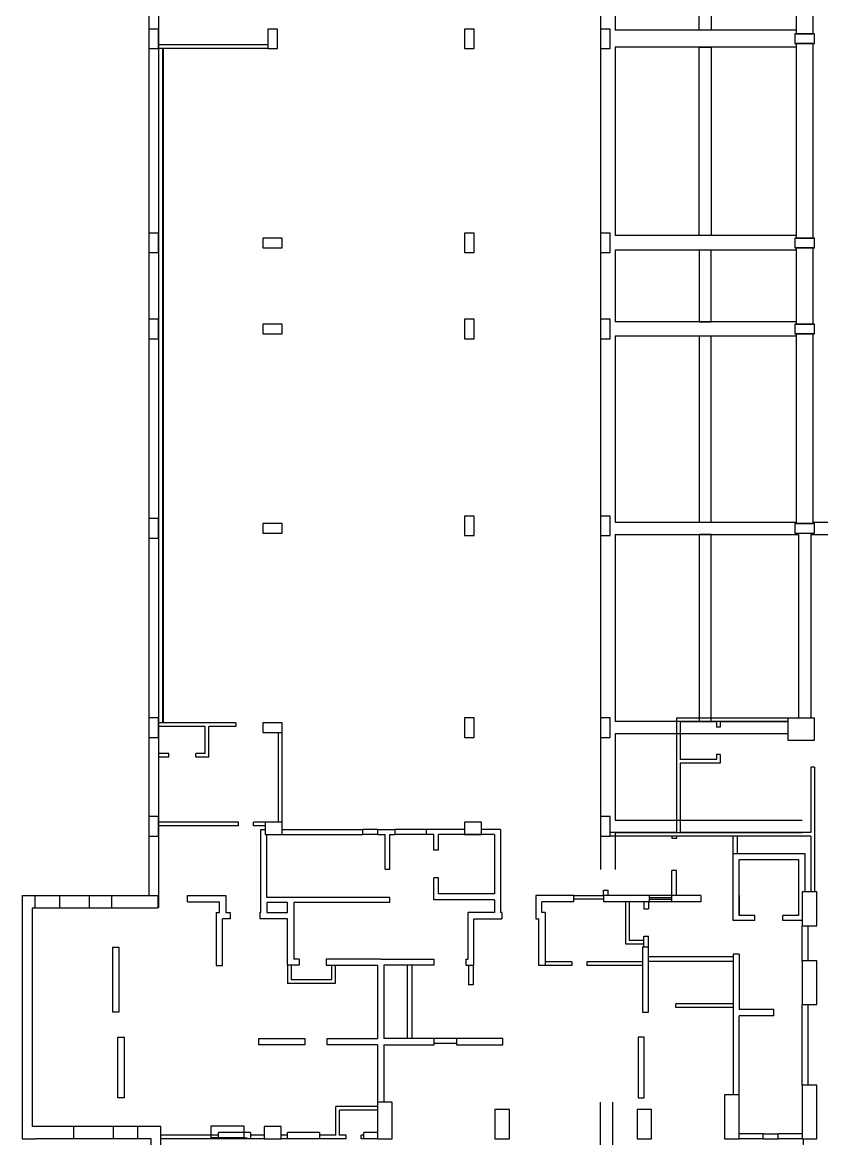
# Model space of a CAD drawing. Header units: metres. Extents: x -681087 to 1033303, y 74272 to 2630761.
# Drawn here: x 104083 to 136983, y 2128454 to 2174379 of the extents above; entities that cross this region are included whole.
import ezdxf

# ---------------------------------------------------------------- set-up
doc = ezdxf.new("R2010")
doc.units = ezdxf.units.M
for name, color, linetype in [('SKELETON_CLEAN', 7, 'Continuous'), ('SKELETON_ISOLATED', 1, 'Continuous'), ('SKELETON_ORIGINAL', 8, 'Continuous')]:
    doc.layers.add(name, color=color, linetype=linetype)

msp = doc.modelspace()

# ---------------------------------------------------------------- linework, layer by layer
at = {"layer": 'SKELETON_CLEAN'}
for p, q in [((131934, 2174054), (131934, 2178325)), ((132434, 2178404), (132434, 2174054)), ((128484, 2177782), (128484, 2174054)), ((109684, 2175054), (109684, 2137954)), ((109284, 2174654), (109284, 2138454)), ((109684, 2174104), (109284, 2174104)), ((109284, 2174104), (109284, 2173304)), ((109684, 2173304), (109684, 2174104)), ((114584, 2174104), (114184, 2174104)), ((114184, 2174104), (114184, 2173304)), ((114584, 2173304), (114584, 2174104)), ((122684, 2174104), (122284, 2174104)), ((122284, 2174104), (122284, 2173304)), ((122684, 2173304), (122684, 2174104)), ((128284, 2174104), (127884, 2174104)), ((127884, 2174104), (127884, 2173304)), ((128284, 2173304), (128284, 2174104)), ((135934, 2174054), (128484, 2174054)), ((132434, 2174054), (131934, 2174054)), ((109284, 2173304), (109684, 2173304)), ((114184, 2173304), (109684, 2173304)), ((114184, 2173304), (114584, 2173304)), ((122284, 2173304), (122684, 2173304)), ((127884, 2173304), (128284, 2173304)), ((135934, 2173354), (128484, 2173354)), ((128484, 2173354), (128484, 2165604)), ((131934, 2173354), (132434, 2173354)), ((131934, 2165604), (131934, 2173354)), ((132434, 2173354), (132434, 2165604)), ((109684, 2165704), (109284, 2165704)), ((109284, 2165704), (109284, 2164904)), ((109684, 2164904), (109684, 2165704)), ((114784, 2165504), (113984, 2165504)), ((113984, 2165504), (113984, 2165104)), ((114784, 2165104), (114784, 2165504)), ((122684, 2165704), (122284, 2165704)), ((122284, 2165704), (122284, 2164904)), ((122684, 2164904), (122684, 2165704)), ((128284, 2165704), (127884, 2165704)), ((127884, 2165704), (127884, 2164904)), ((128284, 2164904), (128284, 2165704)), ((135934, 2165604), (128484, 2165604)), ((132434, 2165604), (131934, 2165604)), ((113984, 2165104), (114784, 2165104)), ((135934, 2165004), (128484, 2165004)), ((128484, 2165004), (128484, 2162064)), ((132434, 2165004), (131934, 2165004)), ((131934, 2165004), (131934, 2162064)), ((132434, 2162064), (132434, 2165004)), ((109284, 2164904), (109684, 2164904)), ((122284, 2164904), (122684, 2164904)), ((127884, 2164904), (128284, 2164904)), ((109684, 2162164), (109284, 2162164)), ((109284, 2162164), (109284, 2161364)), ((109684, 2161364), (109684, 2162164)), ((122684, 2162164), (122284, 2162164)), ((122284, 2162164), (122284, 2161364)), ((122684, 2161364), (122684, 2162164)), ((128284, 2162164), (127884, 2162164)), ((127884, 2162164), (127884, 2161364)), ((128284, 2161364), (128284, 2162164)), ((114784, 2161964), (113984, 2161964)), ((113984, 2161964), (113984, 2161564)), ((114784, 2161564), (114784, 2161964)), ((135934, 2162064), (128484, 2162064)), ((131934, 2162064), (132434, 2162064)), ((109284, 2161364), (109684, 2161364)), ((113984, 2161564), (114784, 2161564)), ((122284, 2161364), (122684, 2161364)), ((127884, 2161364), (128284, 2161364)), ((135934, 2161464), (128484, 2161464)), ((128484, 2161464), (128484, 2153814)), ((132434, 2161464), (131934, 2161464)), ((131934, 2161464), (131934, 2153814)), ((132434, 2153814), (132434, 2161464)), ((109684, 2153964), (109284, 2153964)), ((109284, 2153964), (109284, 2153164)), ((109684, 2153164), (109684, 2153964)), ((122684, 2154064), (122284, 2154064)), ((122284, 2154064), (122284, 2153264)), ((122684, 2153264), (122684, 2154064)), ((128284, 2154064), (127884, 2154064)), ((127884, 2154064), (127884, 2153264)), ((128284, 2153264), (128284, 2154064)), ((114784, 2153764), (113984, 2153764)), ((113984, 2153764), (113984, 2153364)), ((114784, 2153364), (114784, 2153764)), ((128484, 2153814), (135934, 2153814)), ((131934, 2153814), (132434, 2153814)), ((135884, 2153764), (135884, 2153364)), ((136684, 2153364), (136684, 2153764)), ((109284, 2153164), (109684, 2153164)), ((113984, 2153364), (114784, 2153364)), ((122284, 2153264), (122684, 2153264)), ((127884, 2153264), (128284, 2153264)), ((128484, 2153314), (136034, 2153314)), ((128484, 2153314), (128484, 2145614)), ((132434, 2153314), (131934, 2153314)), ((131934, 2153314), (131934, 2145614)), ((132434, 2145614), (132434, 2153314)), ((135884, 2153364), (136684, 2153364)), ((136034, 2153314), (136034, 2145754)), ((136534, 2153314), (143933, 2153314)), ((136534, 2153314), (136534, 2145754)), ((109684, 2145764), (109284, 2145764)), ((109284, 2145764), (109284, 2144964)), ((109684, 2144964), (109684, 2145764)), ((122684, 2145764), (122284, 2145764)), ((122284, 2145764), (122284, 2144964)), ((122684, 2144964), (122684, 2145764)), ((128284, 2145764), (127884, 2145764)), ((127884, 2145764), (127884, 2144964)), ((128284, 2144964), (128284, 2145764)), ((131003, 2145754), (131003, 2141054)), ((135583, 2145754), (131003, 2145754)), ((136683, 2145754), (135583, 2145754)), ((135583, 2145754), (135583, 2144854)), ((136683, 2144854), (136683, 2145754)), ((112864, 2145564), (109683, 2145564)), ((111608, 2145414), (109683, 2145414)), ((111608, 2144304), (111608, 2145414)), ((112864, 2145414), (111758, 2145414)), ((111758, 2144154), (111758, 2145414)), ((112864, 2145564), (112864, 2145414)), ((114784, 2145564), (113984, 2145564)), ((113984, 2145564), (113984, 2145164)), ((113984, 2145164), (114784, 2145164)), ((114783, 2141474), (114783, 2145164)), ((114784, 2145164), (114784, 2145564)), ((135583, 2145614), (128484, 2145614)), ((131153, 2145604), (131153, 2144054)), ((132653, 2145604), (131153, 2145604)), ((131934, 2145614), (132434, 2145614)), ((132653, 2145604), (132653, 2145384)), ((132803, 2145384), (132653, 2145384)), ((135583, 2145604), (132803, 2145604)), ((132803, 2145604), (132803, 2145384)), ((109284, 2144964), (109684, 2144964)), ((122284, 2144964), (122684, 2144964)), ((127884, 2144964), (128284, 2144964)), ((135583, 2145114), (128484, 2145114)), ((128484, 2145114), (128484, 2141554)), ((135583, 2144854), (136683, 2144854)), ((110108, 2144304), (109683, 2144304)), ((110108, 2144154), (110108, 2144304)), ((111608, 2144304), (111228, 2144304)), ((111228, 2144154), (111228, 2144304)), ((132803, 2144264), (132653, 2144264)), ((132653, 2144264), (132653, 2144054)), ((132803, 2144264), (132803, 2143904)), ((110108, 2144154), (109683, 2144154)), ((111758, 2144154), (111228, 2144154)), ((132653, 2144054), (131153, 2144054)), ((132803, 2143904), (131153, 2143904)), ((131153, 2143904), (131153, 2141054)), ((136533, 2143734), (136533, 2141054)), ((136683, 2143734), (136533, 2143734)), ((136683, 2143734), (136683, 2138614)), ((109684, 2141704), (109284, 2141704)), ((109284, 2141704), (109284, 2140904)), ((109684, 2140904), (109684, 2141704)), ((128284, 2141704), (127884, 2141704)), ((127884, 2141704), (127884, 2140904)), ((128284, 2140904), (128284, 2141704)), ((128484, 2141554), (136183, 2141554)), ((112983, 2141474), (109683, 2141474)), ((112983, 2141324), (109683, 2141324)), ((112983, 2141324), (112983, 2141474)), ((114083, 2141474), (113603, 2141474)), ((113603, 2141324), (113603, 2141474)), ((114083, 2141324), (113603, 2141324)), ((113903, 2137754), (113903, 2141174)), ((113903, 2141174), (114083, 2141174)), ((114783, 2141474), (114083, 2141474)), ((114083, 2141474), (114083, 2140974)), ((114783, 2140974), (114783, 2141474)), ((114783, 2141174), (118093, 2141174)), ((118093, 2140974), (118093, 2141174)), ((118713, 2141174), (118093, 2141174)), ((118713, 2140974), (118713, 2141174)), ((118713, 2141174), (119423, 2141174)), ((119423, 2140974), (119423, 2141174)), ((120723, 2141174), (119423, 2141174)), ((120723, 2140974), (120723, 2141174)), ((122283, 2141174), (120723, 2141174)), ((122983, 2141474), (122283, 2141474)), ((122283, 2141474), (122283, 2140974)), ((122983, 2140974), (122983, 2141474)), ((123763, 2141174), (122983, 2141174)), ((123763, 2141174), (123763, 2137754)), ((131003, 2141054), (128284, 2141054)), ((128484, 2141054), (136183, 2141054)), ((128484, 2141054), (128484, 2139534)), ((136533, 2141054), (131153, 2141054)), ((109284, 2140904), (109684, 2140904)), ((114153, 2138374), (114153, 2140974)), ((118713, 2140974), (118093, 2140974)), ((118713, 2140974), (119013, 2140974)), ((119013, 2139544), (119013, 2140974)), ((119213, 2139544), (119213, 2140974)), ((119213, 2140974), (119423, 2140974)), ((120723, 2140974), (119423, 2140974)), ((121013, 2140974), (120723, 2140974)), ((121013, 2140319), (121013, 2140974)), ((121213, 2140319), (121213, 2140974)), ((123513, 2140974), (121213, 2140974)), ((122283, 2140974), (122983, 2140974)), ((123513, 2140974), (123513, 2138524)), ((127884, 2140904), (128284, 2140904)), ((136533, 2140904), (128284, 2140904)), ((130818, 2140904), (130818, 2140804)), ((131008, 2140804), (130818, 2140804)), ((131008, 2140904), (131008, 2140804)), ((133333, 2140184), (133333, 2140904)), ((136533, 2140904), (136533, 2138614)), ((121213, 2140319), (121013, 2140319)), ((133333, 2140184), (136283, 2140184)), ((133333, 2137434), (133333, 2140184)), ((136283, 2140184), (136283, 2138614)), ((133583, 2139934), (136033, 2139934)), ((136033, 2139934), (136033, 2137634)), ((119013, 2139544), (119213, 2139544)), ((130818, 2138454), (130818, 2139484)), ((131008, 2139484), (130818, 2139484)), ((131008, 2138454), (131008, 2139484)), ((121013, 2138274), (121013, 2139179)), ((121213, 2139179), (121013, 2139179)), ((121213, 2138524), (121213, 2139179)), ((104083, 2138454), (104598, 2138454)), ((104083, 2138454), (104083, 2128454)), ((104598, 2138454), (104598, 2137954)), ((104598, 2138454), (105618, 2138454)), ((105618, 2138454), (105618, 2137954)), ((105618, 2138454), (106848, 2138454)), ((106848, 2137954), (106848, 2138454)), ((106848, 2138454), (107768, 2138454)), ((107768, 2137954), (107768, 2138454)), ((107768, 2138454), (109658, 2138454)), ((109658, 2138454), (109658, 2137954)), ((110878, 2138204), (110878, 2138454)), ((110878, 2138454), (112453, 2138454)), ((112453, 2138454), (112453, 2137754)), ((119213, 2138374), (114153, 2138374)), ((119213, 2138174), (119213, 2138374)), ((123513, 2138274), (121013, 2138274)), ((123513, 2138524), (121213, 2138524)), ((123513, 2138274), (123513, 2137754)), ((125213, 2138454), (125213, 2137504)), ((126788, 2138454), (125213, 2138454)), ((126788, 2138454), (128008, 2138454)), ((126788, 2138204), (126788, 2138454)), ((128008, 2138454), (128008, 2138684)), ((128008, 2138684), (128198, 2138684)), ((128008, 2138454), (128008, 2138204)), ((129898, 2138454), (128008, 2138454)), ((128198, 2138454), (128198, 2138684)), ((129898, 2138204), (129898, 2138454)), ((130818, 2138454), (129898, 2138454)), ((130818, 2138204), (130818, 2138454)), ((132013, 2138454), (130818, 2138454)), ((132013, 2138454), (132013, 2138204)), ((136783, 2138614), (136183, 2138614)), ((136183, 2138614), (136183, 2137214)), ((136783, 2137214), (136783, 2138614)), ((104483, 2137954), (104598, 2137954)), ((104483, 2137954), (104483, 2128954)), ((104598, 2137954), (105618, 2137954)), ((105618, 2137954), (106848, 2137954)), ((106848, 2137954), (107768, 2137954)), ((107768, 2137954), (109658, 2137954)), ((110878, 2138204), (112203, 2138204)), ((112203, 2137754), (112203, 2138204)), ((114153, 2138174), (114153, 2137754)), ((115003, 2138174), (114153, 2138174)), ((115003, 2137754), (115003, 2138174)), ((119213, 2138174), (115253, 2138174)), ((115253, 2138174), (115253, 2137754)), ((125463, 2137754), (125463, 2138204)), ((126788, 2138204), (125463, 2138204)), ((129898, 2138204), (128008, 2138204)), ((128918, 2136454), (128918, 2138204)), ((129068, 2136604), (129068, 2138204)), ((129668, 2138204), (129668, 2137904)), ((129668, 2137904), (129858, 2137904)), ((129858, 2138204), (129858, 2137904)), ((130818, 2138204), (129898, 2138204)), ((132013, 2138204), (130818, 2138204)), ((112068, 2137754), (112203, 2137754)), ((112068, 2137754), (112068, 2135584)), ((112633, 2137504), (112318, 2137504)), ((112318, 2135584), (112318, 2137504)), ((112453, 2137754), (112633, 2137754)), ((112633, 2137754), (112633, 2137504)), ((113853, 2137754), (113903, 2137754)), ((113853, 2137754), (113853, 2137504)), ((115003, 2137504), (113853, 2137504)), ((114153, 2137754), (115003, 2137754)), ((115003, 2135594), (115003, 2137504)), ((115253, 2137754), (115253, 2135844)), ((122413, 2137754), (122413, 2135844)), ((123513, 2137754), (122413, 2137754)), ((122663, 2135594), (122663, 2137504)), ((122663, 2137504), (123813, 2137504)), ((123813, 2137754), (123763, 2137754)), ((123813, 2137754), (123813, 2137504)), ((125213, 2137504), (125348, 2137504)), ((125348, 2135584), (125348, 2137504)), ((125598, 2137754), (125463, 2137754)), ((125598, 2137754), (125598, 2135584)), ((134238, 2137434), (133333, 2137434)), ((134238, 2137634), (133583, 2137634)), ((134238, 2137434), (134238, 2137634)), ((136033, 2137634), (135378, 2137634)), ((135378, 2137434), (135378, 2137634)), ((136183, 2137434), (135378, 2137434)), ((136183, 2137214), (136783, 2137214)), ((136183, 2135754), (136183, 2137214)), ((129668, 2136454), (128918, 2136454)), ((129668, 2136604), (129068, 2136604)), ((129668, 2136334), (129668, 2136784)), ((129668, 2136784), (129858, 2136784)), ((129858, 2136334), (129858, 2136784)), ((107808, 2133654), (107808, 2136334)), ((107808, 2136334), (108058, 2136334)), ((108058, 2136334), (108058, 2133654)), ((129858, 2136334), (129608, 2136334)), ((129608, 2136334), (129608, 2133654)), ((129858, 2133654), (129858, 2136334)), ((133583, 2136044), (133333, 2136044)), ((133333, 2136044), (133333, 2130254)), ((133583, 2136044), (133583, 2133764)), ((112068, 2135584), (112318, 2135584)), ((115473, 2135594), (115003, 2135594)), ((115003, 2135594), (115003, 2134844)), ((115153, 2135594), (115153, 2134994)), ((115473, 2135844), (115253, 2135844)), ((115473, 2135844), (115473, 2135594)), ((118833, 2135844), (116593, 2135844)), ((116593, 2135844), (116593, 2135594)), ((116593, 2135594), (118708, 2135594)), ((116803, 2135594), (116803, 2134994)), ((116953, 2135594), (116953, 2134844)), ((118708, 2135594), (118708, 2132569)), ((118833, 2135844), (121013, 2135844)), ((121013, 2135594), (118958, 2135594)), ((118958, 2135594), (118958, 2132569)), ((121013, 2135844), (121013, 2135594)), ((122333, 2135844), (122333, 2135594)), ((122333, 2135844), (122413, 2135844)), ((122333, 2135594), (122663, 2135594)), ((122453, 2135594), (122453, 2134789)), ((122643, 2135594), (122643, 2134789)), ((125598, 2135584), (125348, 2135584)), ((126698, 2135734), (125598, 2135734)), ((126698, 2135584), (125598, 2135584)), ((126698, 2135734), (126698, 2135584)), ((128465, 2135734), (127318, 2135734)), ((127318, 2135734), (127318, 2135584)), ((129608, 2135584), (127318, 2135584)), ((136783, 2135774), (136183, 2135774)), ((136183, 2135774), (136183, 2133974)), ((136783, 2133974), (136783, 2135774)), ((116953, 2134844), (115003, 2134844)), ((116803, 2134994), (115153, 2134994)), ((122643, 2134789), (122453, 2134789)), ((133333, 2134004), (130978, 2134004)), ((130978, 2133854), (130978, 2134004)), ((133333, 2133854), (130978, 2133854)), ((135013, 2133764), (133583, 2133764)), ((135013, 2133514), (135013, 2133764)), ((136183, 2130654), (136183, 2133974)), ((136183, 2133974), (136783, 2133974)), ((108058, 2133654), (107808, 2133654)), ((129608, 2133654), (129858, 2133654)), ((135013, 2133514), (133583, 2133514)), ((108018, 2130134), (108018, 2132634)), ((108018, 2132634), (108268, 2132634)), ((108268, 2132634), (108268, 2130134)), ((113813, 2132319), (113813, 2132569)), ((113813, 2132569), (115713, 2132569)), ((115713, 2132319), (113813, 2132319)), ((115713, 2132569), (115713, 2132319)), ((116633, 2132319), (116633, 2132569)), ((116633, 2132569), (118708, 2132569)), ((118708, 2132319), (116633, 2132319)), ((118708, 2132319), (118708, 2129954)), ((121033, 2132569), (118958, 2132569)), ((118958, 2132319), (121033, 2132319)), ((118958, 2132319), (118958, 2129954)), ((121033, 2132319), (121033, 2132569)), ((121953, 2132569), (121033, 2132569)), ((123853, 2132569), (121953, 2132569)), ((121953, 2132569), (121953, 2132319)), ((121953, 2132319), (123853, 2132319)), ((123853, 2132319), (123853, 2132569)), ((129683, 2132634), (129433, 2132634)), ((129433, 2132634), (129433, 2130134)), ((129683, 2130134), (129683, 2132634)), ((136783, 2130654), (136183, 2130654)), ((136183, 2130654), (136183, 2128454)), ((136783, 2128454), (136783, 2130654)), ((108268, 2130134), (108018, 2130134)), ((129433, 2130134), (129683, 2130134)), ((133583, 2130254), (132983, 2130254)), ((132983, 2130254), (132983, 2128454)), ((118708, 2129774), (116983, 2129774)), ((116983, 2128604), (116983, 2129774)), ((118708, 2129624), (117133, 2129624)), ((117133, 2128604), (117133, 2129624)), ((119308, 2129954), (118708, 2129954)), ((118708, 2129954), (118708, 2128454)), ((119308, 2128454), (119308, 2129954)), ((124133, 2129654), (123533, 2129654)), ((123533, 2129654), (123533, 2128454)), ((124133, 2128454), (124133, 2129654)), ((127884, 2102914), (127884, 2129954)), ((128384, 2120714), (128384, 2129954)), ((129983, 2129654), (129383, 2129654)), ((129383, 2129654), (129383, 2128454)), ((129983, 2128454), (129983, 2129654)), ((106203, 2128954), (104483, 2128954)), ((106203, 2128454), (106203, 2128954)), ((107823, 2128954), (106203, 2128954)), ((107823, 2128954), (107823, 2128454)), ((108833, 2128954), (107823, 2128954)), ((108833, 2128454), (108833, 2128954)), ((109783, 2128954), (108833, 2128954)), ((109784, 2100534), (109784, 2128954)), ((111861, 2128984), (113202, 2128984)), ((111861, 2128487), (111861, 2128984)), ((112153, 2128454), (112153, 2128704)), ((113473, 2128704), (112153, 2128704)), ((113202, 2128984), (113202, 2128487)), ((113473, 2128704), (113473, 2128454)), ((114733, 2128954), (114033, 2128954)), ((114033, 2128954), (114033, 2128454)), ((114733, 2128454), (114733, 2128954)), ((114993, 2128454), (114993, 2128704)), ((116313, 2128704), (114993, 2128704)), ((116313, 2128704), (116313, 2128454)), ((118133, 2128454), (118133, 2128704)), ((118708, 2128704), (118133, 2128704)), ((134573, 2128654), (133583, 2128654)), ((134573, 2128454), (134573, 2128654)), ((134573, 2128654), (135193, 2128654)), ((135193, 2128454), (135193, 2128654)), ((136183, 2128654), (135193, 2128654)), ((104083, 2128454), (104643, 2128454)), ((106203, 2128454), (104633, 2128454)), ((107823, 2128454), (106203, 2128454)), ((108833, 2128454), (107823, 2128454)), ((109383, 2128454), (108833, 2128454)), ((109384, 2100534), (109384, 2128454)), ((112153, 2128454), (109783, 2128454)), ((114033, 2128454), (113473, 2128454)), ((114033, 2128454), (114733, 2128454)), ((114993, 2128454), (114733, 2128454)), ((116313, 2128454), (114993, 2128454)), ((116983, 2128604), (116313, 2128604)), ((117413, 2128454), (116313, 2128454)), ((117413, 2128604), (117133, 2128604)), ((117413, 2128454), (117413, 2128604)), ((118133, 2128604), (118033, 2128604)), ((118033, 2128454), (118033, 2128604)), ((118133, 2128454), (118033, 2128454)), ((118708, 2128454), (118133, 2128454)), ((118708, 2128454), (119308, 2128454)), ((123533, 2128454), (124133, 2128454)), ((129383, 2128454), (129983, 2128454)), ((132983, 2128454), (133583, 2128454)), ((134573, 2128454), (133583, 2128454)), ((134573, 2128454), (135193, 2128454)), ((136183, 2128454), (135193, 2128454)), ((136031, 2120714), (136233, 2128461)), ((136183, 2128454), (136783, 2128454))]:
    msp.add_line(p, q, dxfattribs=at)
at = {"layer": 'SKELETON_ISOLATED'}
for p, q in [((135935, 2179102), (135934, 2173904)), ((136634, 2173904), (136635, 2179102)), ((127884, 2178309), (127884, 2158619)), ((135884, 2173904), (135884, 2173504)), ((136309, 2173904), (136259, 2173904)), ((136684, 2173504), (136684, 2173904)), ((114184, 2173454), (109684, 2173454)), ((109869, 2173304), (109869, 2145564)), ((135935, 2173504), (135934, 2165504)), ((136259, 2173504), (136309, 2173504)), ((136634, 2165504), (136635, 2173504)), ((135884, 2165504), (135884, 2165104)), ((136309, 2165504), (136259, 2165504)), ((136684, 2165104), (136684, 2165504)), ((135934, 2165104), (135934, 2161964)), ((136259, 2165104), (136309, 2165104)), ((136634, 2161964), (136634, 2165104)), ((135884, 2161964), (135884, 2161564)), ((136309, 2161964), (136259, 2161964)), ((136684, 2161564), (136684, 2161964)), ((135934, 2161564), (135934, 2153764)), ((136259, 2161564), (136309, 2161564)), ((136634, 2153764), (136634, 2161564)), ((136309, 2153764), (136259, 2153764)), ((136634, 2153814), (143634, 2153814)), ((114633, 2141474), (114633, 2145164)), ((114118, 2140974), (116438, 2140974)), ((133523, 2140184), (133523, 2140904)), ((133583, 2138044), (133583, 2138784)), ((128008, 2138304), (126788, 2138304)), ((130818, 2138364), (129898, 2138364)), ((130818, 2138294), (129898, 2138294)), ((136433, 2135774), (136433, 2137214)), ((119928, 2135594), (119928, 2132569)), ((120118, 2135594), (120118, 2132569)), ((133333, 2135929), (129858, 2135929)), ((133333, 2135739), (129858, 2135739)), ((136433, 2130654), (136433, 2133974)), ((121033, 2132379), (121953, 2132379)), ((133583, 2128554), (133583, 2131884)), ((112153, 2128604), (109783, 2128604)), ((113337, 2128471), (112007, 2128471)), ((114033, 2128604), (113473, 2128604)), ((114993, 2128604), (114733, 2128604))]:
    msp.add_line(p, q, dxfattribs=at)
at = {"layer": 'SKELETON_ORIGINAL'}
for p, q in [((135935, 2179102), (135934, 2173904)), ((136634, 2173904), (136635, 2179102)), ((131934, 2174054), (131934, 2178325)), ((132434, 2178404), (132434, 2174054)), ((127884, 2178114), (127884, 2139534)), ((128484, 2177782), (128484, 2174054)), ((109684, 2175054), (109684, 2137954)), ((109284, 2174654), (109284, 2138454)), ((109684, 2174104), (109284, 2174104)), ((109284, 2174104), (109284, 2173304)), ((109684, 2173304), (109684, 2174104)), ((114584, 2174104), (114184, 2174104)), ((114184, 2174104), (114184, 2173304)), ((114584, 2173304), (114584, 2174104)), ((122684, 2174104), (122284, 2174104)), ((122284, 2174104), (122284, 2173304)), ((122684, 2173304), (122684, 2174104)), ((128284, 2174104), (127884, 2174104)), ((127884, 2174104), (127884, 2173304)), ((128284, 2173304), (128284, 2174104)), ((135934, 2174054), (128484, 2174054)), ((132434, 2174054), (131934, 2174054)), ((136684, 2173904), (135884, 2173904)), ((135884, 2173904), (135884, 2173504)), ((135934, 2173904), (136634, 2173904)), ((136684, 2173504), (136684, 2173904)), ((109284, 2173304), (109684, 2173304)), ((114184, 2173454), (109684, 2173454)), ((114184, 2173304), (109684, 2173304)), ((109854, 2173304), (109854, 2145564)), ((109884, 2173304), (109884, 2145564)), ((114184, 2173304), (114584, 2173304)), ((122284, 2173304), (122684, 2173304)), ((127884, 2173304), (128284, 2173304)), ((135934, 2173354), (128484, 2173354)), ((128484, 2173354), (128484, 2165604)), ((131934, 2173354), (132434, 2173354)), ((131934, 2165604), (131934, 2173354)), ((132434, 2173354), (132434, 2165604)), ((135884, 2173504), (136684, 2173504)), ((135935, 2173504), (135934, 2165504)), ((136635, 2173504), (135935, 2173504)), ((136634, 2165504), (136635, 2173504)), ((109684, 2165704), (109284, 2165704)), ((109284, 2165704), (109284, 2164904)), ((109684, 2164904), (109684, 2165704)), ((114784, 2165504), (113984, 2165504)), ((113984, 2165504), (113984, 2165104)), ((114784, 2165104), (114784, 2165504)), ((122684, 2165704), (122284, 2165704)), ((122284, 2165704), (122284, 2164904)), ((122684, 2164904), (122684, 2165704)), ((128284, 2165704), (127884, 2165704)), ((127884, 2165704), (127884, 2164904)), ((128284, 2164904), (128284, 2165704)), ((135934, 2165604), (128484, 2165604)), ((132434, 2165604), (131934, 2165604)), ((136684, 2165504), (135884, 2165504)), ((135884, 2165504), (135884, 2165104)), ((135934, 2165504), (136634, 2165504)), ((136684, 2165104), (136684, 2165504)), ((113984, 2165104), (114784, 2165104)), ((135934, 2165004), (128484, 2165004)), ((128484, 2165004), (128484, 2162064)), ((132434, 2165004), (131934, 2165004)), ((131934, 2165004), (131934, 2162064)), ((132434, 2162064), (132434, 2165004)), ((135884, 2165104), (136684, 2165104)), ((136634, 2165104), (135934, 2165104)), ((135934, 2165104), (135934, 2161964)), ((136634, 2161964), (136634, 2165104)), ((109284, 2164904), (109684, 2164904)), ((122284, 2164904), (122684, 2164904)), ((127884, 2164904), (128284, 2164904)), ((109684, 2162164), (109284, 2162164)), ((109284, 2162164), (109284, 2161364)), ((109684, 2161364), (109684, 2162164)), ((122684, 2162164), (122284, 2162164)), ((122284, 2162164), (122284, 2161364)), ((122684, 2161364), (122684, 2162164)), ((128284, 2162164), (127884, 2162164)), ((127884, 2162164), (127884, 2161364)), ((128284, 2161364), (128284, 2162164)), ((114784, 2161964), (113984, 2161964)), ((113984, 2161964), (113984, 2161564)), ((114784, 2161564), (114784, 2161964)), ((135934, 2162064), (128484, 2162064)), ((131934, 2162064), (132434, 2162064)), ((136684, 2161964), (135884, 2161964)), ((135884, 2161964), (135884, 2161564)), ((135934, 2161964), (136634, 2161964)), ((136684, 2161564), (136684, 2161964)), ((109284, 2161364), (109684, 2161364)), ((113984, 2161564), (114784, 2161564)), ((122284, 2161364), (122684, 2161364)), ((127884, 2161364), (128284, 2161364)), ((135934, 2161464), (128484, 2161464)), ((128484, 2161464), (128484, 2153814)), ((132434, 2161464), (131934, 2161464)), ((131934, 2161464), (131934, 2153814)), ((132434, 2153814), (132434, 2161464)), ((135884, 2161564), (136684, 2161564)), ((136634, 2161564), (135934, 2161564)), ((135934, 2161564), (135934, 2153764)), ((136634, 2153764), (136634, 2161564)), ((109684, 2153964), (109284, 2153964)), ((109284, 2153964), (109284, 2153164)), ((109684, 2153164), (109684, 2153964)), ((122684, 2154064), (122284, 2154064)), ((122284, 2154064), (122284, 2153264)), ((122684, 2153264), (122684, 2154064)), ((128284, 2154064), (127884, 2154064)), ((127884, 2154064), (127884, 2153264)), ((128284, 2153264), (128284, 2154064)), ((114784, 2153764), (113984, 2153764)), ((113984, 2153764), (113984, 2153364)), ((114784, 2153364), (114784, 2153764)), ((128484, 2153814), (135934, 2153814)), ((131934, 2153814), (132434, 2153814)), ((136684, 2153764), (135884, 2153764)), ((135884, 2153764), (135884, 2153364)), ((135934, 2153764), (136634, 2153764)), ((136634, 2153814), (143634, 2153814)), ((136684, 2153364), (136684, 2153764)), ((109284, 2153164), (109684, 2153164)), ((113984, 2153364), (114784, 2153364)), ((122284, 2153264), (122684, 2153264)), ((127884, 2153264), (128284, 2153264)), ((128484, 2153314), (136034, 2153314)), ((128484, 2153314), (128484, 2145614)), ((132434, 2153314), (131934, 2153314)), ((131934, 2153314), (131934, 2145614)), ((132434, 2145614), (132434, 2153314)), ((135884, 2153364), (136684, 2153364)), ((136034, 2153314), (136034, 2145754)), ((136534, 2153314), (143933, 2153314)), ((136534, 2153314), (136534, 2145754)), ((109684, 2145764), (109284, 2145764)), ((109284, 2145764), (109284, 2144964)), ((109684, 2144964), (109684, 2145764)), ((122684, 2145764), (122284, 2145764)), ((122284, 2145764), (122284, 2144964)), ((122684, 2144964), (122684, 2145764)), ((128284, 2145764), (127884, 2145764)), ((127884, 2145764), (127884, 2144964)), ((128284, 2144964), (128284, 2145764)), ((131003, 2145754), (131003, 2141054)), ((135583, 2145754), (131003, 2145754)), ((136683, 2145754), (135583, 2145754)), ((135583, 2145754), (135583, 2144854)), ((136683, 2144854), (136683, 2145754)), ((112864, 2145564), (109683, 2145564)), ((111608, 2145414), (109683, 2145414)), ((111608, 2144304), (111608, 2145414)), ((112864, 2145414), (111758, 2145414)), ((111758, 2144154), (111758, 2145414)), ((112864, 2145564), (112864, 2145414)), ((114784, 2145564), (113984, 2145564)), ((113984, 2145564), (113984, 2145164)), ((113984, 2145164), (114784, 2145164)), ((114633, 2141474), (114633, 2145164)), ((114783, 2141474), (114783, 2145164)), ((114784, 2145164), (114784, 2145564)), ((135583, 2145614), (128484, 2145614)), ((131153, 2145604), (131153, 2144054)), ((132653, 2145604), (131153, 2145604)), ((131934, 2145614), (132434, 2145614)), ((132653, 2145604), (132653, 2145384)), ((132803, 2145384), (132653, 2145384)), ((135583, 2145604), (132803, 2145604)), ((132803, 2145604), (132803, 2145384)), ((109284, 2144964), (109684, 2144964)), ((122284, 2144964), (122684, 2144964)), ((127884, 2144964), (128284, 2144964)), ((135583, 2145114), (128484, 2145114)), ((128484, 2145114), (128484, 2141554)), ((135583, 2144854), (136683, 2144854)), ((110108, 2144304), (109683, 2144304)), ((110108, 2144154), (110108, 2144304)), ((111608, 2144304), (111228, 2144304)), ((111228, 2144154), (111228, 2144304)), ((132803, 2144264), (132653, 2144264)), ((132653, 2144264), (132653, 2144054)), ((132803, 2144264), (132803, 2143904)), ((110108, 2144154), (109683, 2144154)), ((111758, 2144154), (111228, 2144154)), ((132653, 2144054), (131153, 2144054)), ((132803, 2143904), (131153, 2143904)), ((131153, 2143904), (131153, 2141054)), ((136533, 2143734), (136533, 2141054)), ((136683, 2143734), (136533, 2143734)), ((136683, 2143734), (136683, 2138614)), ((109684, 2141704), (109284, 2141704)), ((109284, 2141704), (109284, 2140904)), ((109684, 2140904), (109684, 2141704)), ((128284, 2141704), (127884, 2141704)), ((127884, 2141704), (127884, 2140904)), ((128284, 2140904), (128284, 2141704)), ((128484, 2141554), (136183, 2141554)), ((112983, 2141474), (109683, 2141474)), ((112983, 2141324), (109683, 2141324)), ((112983, 2141324), (112983, 2141474)), ((114083, 2141474), (113603, 2141474)), ((113603, 2141324), (113603, 2141474)), ((114083, 2141324), (113603, 2141324)), ((113903, 2137754), (113903, 2141174)), ((113903, 2141174), (114083, 2141174)), ((114783, 2141474), (114083, 2141474)), ((114083, 2141474), (114083, 2140974)), ((114783, 2140974), (114783, 2141474)), ((114783, 2141174), (118093, 2141174)), ((118093, 2140974), (118093, 2141174)), ((118713, 2141174), (118093, 2141174)), ((118713, 2140974), (118713, 2141174)), ((118713, 2141174), (119423, 2141174)), ((119423, 2140974), (119423, 2141174)), ((120723, 2141174), (119423, 2141174)), ((120723, 2140974), (120723, 2141174)), ((122283, 2141174), (120723, 2141174)), ((122983, 2141474), (122283, 2141474)), ((122283, 2141474), (122283, 2140974)), ((122983, 2140974), (122983, 2141474)), ((123763, 2141174), (122983, 2141174)), ((123763, 2141174), (123763, 2137754)), ((131003, 2141054), (128284, 2141054)), ((128484, 2141054), (136183, 2141054)), ((128484, 2141054), (128484, 2139534)), ((136533, 2141054), (131153, 2141054)), ((109284, 2140904), (109684, 2140904)), ((114083, 2140974), (114783, 2140974)), ((114153, 2138374), (114153, 2140974)), ((114153, 2140974), (118093, 2140974)), ((118713, 2140974), (118093, 2140974)), ((118713, 2140974), (119013, 2140974)), ((119013, 2139544), (119013, 2140974)), ((119213, 2139544), (119213, 2140974)), ((119213, 2140974), (119423, 2140974)), ((120723, 2140974), (119423, 2140974)), ((121013, 2140974), (120723, 2140974)), ((121013, 2140319), (121013, 2140974)), ((121213, 2140319), (121213, 2140974)), ((123513, 2140974), (121213, 2140974)), ((122283, 2140974), (122983, 2140974)), ((123513, 2140974), (123513, 2138524)), ((127884, 2140904), (128284, 2140904)), ((136533, 2140904), (128284, 2140904)), ((130818, 2140904), (130818, 2140804)), ((131008, 2140804), (130818, 2140804)), ((131008, 2140904), (131008, 2140804)), ((133333, 2140184), (133333, 2140904)), ((133523, 2140184), (133523, 2140904)), ((136533, 2140904), (136533, 2138614)), ((121213, 2140319), (121013, 2140319)), ((133333, 2140184), (136283, 2140184)), ((133333, 2137434), (133333, 2140184)), ((136283, 2140184), (136283, 2138614)), ((133583, 2139934), (136033, 2139934)), ((133583, 2137634), (133583, 2139934)), ((136033, 2139934), (136033, 2137634)), ((119013, 2139544), (119213, 2139544)), ((130818, 2138454), (130818, 2139484)), ((131008, 2139484), (130818, 2139484)), ((131008, 2138454), (131008, 2139484)), ((121013, 2138274), (121013, 2139179)), ((121213, 2139179), (121013, 2139179)), ((121213, 2138524), (121213, 2139179)), ((104083, 2138454), (104598, 2138454)), ((104083, 2138454), (104083, 2128454)), ((104598, 2138454), (104598, 2137954)), ((104598, 2138454), (105618, 2138454)), ((105618, 2138454), (105618, 2137954)), ((105618, 2138454), (106848, 2138454)), ((106848, 2137954), (106848, 2138454)), ((106848, 2138454), (107768, 2138454)), ((107768, 2137954), (107768, 2138454)), ((107768, 2138454), (109658, 2138454)), ((109658, 2138454), (109658, 2137954)), ((110878, 2138204), (110878, 2138454)), ((110878, 2138454), (112453, 2138454)), ((112453, 2138454), (112453, 2137754)), ((119213, 2138374), (114153, 2138374)), ((119213, 2138174), (119213, 2138374)), ((123513, 2138274), (121013, 2138274)), ((123513, 2138524), (121213, 2138524)), ((123513, 2138274), (123513, 2137754)), ((125213, 2138454), (125213, 2137504)), ((126788, 2138454), (125213, 2138454)), ((126788, 2138454), (128008, 2138454)), ((126788, 2138204), (126788, 2138454)), ((128008, 2138304), (126788, 2138304)), ((128008, 2138454), (128008, 2138684)), ((128008, 2138684), (128198, 2138684)), ((128008, 2138454), (128008, 2138204)), ((129898, 2138454), (128008, 2138454)), ((128198, 2138454), (128198, 2138684)), ((129898, 2138204), (129898, 2138454)), ((130818, 2138454), (129898, 2138454)), ((130818, 2138364), (129898, 2138364)), ((130818, 2138294), (129898, 2138294)), ((130818, 2138204), (130818, 2138454)), ((132013, 2138454), (130818, 2138454)), ((132013, 2138454), (132013, 2138204)), ((133583, 2138454), (133583, 2137634)), ((136783, 2138614), (136183, 2138614)), ((136183, 2138614), (136183, 2137214)), ((136783, 2137214), (136783, 2138614)), ((104483, 2137954), (104598, 2137954)), ((104483, 2137954), (104483, 2128954)), ((104598, 2137954), (105618, 2137954)), ((105618, 2137954), (106848, 2137954)), ((106848, 2137954), (107768, 2137954)), ((107768, 2137954), (109658, 2137954)), ((110878, 2138204), (112203, 2138204)), ((112203, 2137754), (112203, 2138204)), ((114153, 2138174), (114153, 2137754)), ((115003, 2138174), (114153, 2138174)), ((115003, 2137754), (115003, 2138174)), ((119213, 2138174), (115253, 2138174)), ((115253, 2138174), (115253, 2137754)), ((125463, 2137754), (125463, 2138204)), ((126788, 2138204), (125463, 2138204)), ((129898, 2138204), (128008, 2138204)), ((128918, 2136454), (128918, 2138204)), ((129068, 2136604), (129068, 2138204)), ((129668, 2138204), (129668, 2137904)), ((129668, 2137904), (129858, 2137904)), ((129858, 2138204), (129858, 2137904)), ((130818, 2138204), (129898, 2138204)), ((132013, 2138204), (130818, 2138204)), ((112068, 2137754), (112203, 2137754)), ((112068, 2137754), (112068, 2135584)), ((112633, 2137504), (112318, 2137504)), ((112318, 2135584), (112318, 2137504)), ((112453, 2137754), (112633, 2137754)), ((112633, 2137754), (112633, 2137504)), ((113853, 2137754), (113903, 2137754)), ((113853, 2137754), (113853, 2137504)), ((115003, 2137504), (113853, 2137504)), ((114153, 2137754), (115003, 2137754)), ((115003, 2135594), (115003, 2137504)), ((115253, 2137754), (115253, 2135844)), ((122413, 2137754), (122413, 2135844)), ((123513, 2137754), (122413, 2137754)), ((122663, 2135594), (122663, 2137504)), ((122663, 2137504), (123813, 2137504)), ((123813, 2137754), (123763, 2137754)), ((123813, 2137754), (123813, 2137504)), ((125213, 2137504), (125348, 2137504)), ((125348, 2135584), (125348, 2137504)), ((125598, 2137754), (125463, 2137754)), ((125598, 2137754), (125598, 2135584)), ((134238, 2137434), (133333, 2137434)), ((134238, 2137634), (133583, 2137634)), ((134238, 2137434), (134238, 2137634)), ((136033, 2137634), (135378, 2137634)), ((135378, 2137434), (135378, 2137634)), ((136183, 2137434), (135378, 2137434)), ((136183, 2137214), (136783, 2137214)), ((136183, 2135754), (136183, 2137214)), ((136433, 2135774), (136433, 2137214)), ((129668, 2136454), (128918, 2136454)), ((129668, 2136604), (129068, 2136604)), ((129668, 2136334), (129668, 2136784)), ((129668, 2136784), (129858, 2136784)), ((129858, 2136334), (129858, 2136784)), ((107808, 2133654), (107808, 2136334)), ((107808, 2136334), (108058, 2136334)), ((108058, 2136334), (108058, 2133654)), ((129858, 2136334), (129608, 2136334)), ((129608, 2136334), (129608, 2133654)), ((129858, 2133654), (129858, 2136334)), ((133583, 2136044), (133333, 2136044)), ((133333, 2136044), (133333, 2130254)), ((133583, 2136044), (133583, 2133764)), ((112068, 2135584), (112318, 2135584)), ((115473, 2135594), (115003, 2135594)), ((115003, 2135594), (115003, 2134844)), ((115153, 2135594), (115153, 2134994)), ((115473, 2135844), (115253, 2135844)), ((115473, 2135844), (115473, 2135594)), ((118833, 2135844), (116593, 2135844)), ((116593, 2135844), (116593, 2135594)), ((116593, 2135594), (118708, 2135594)), ((116803, 2135594), (116803, 2134994)), ((116953, 2135594), (116953, 2134844)), ((118708, 2135594), (118708, 2132569)), ((118833, 2135844), (121013, 2135844)), ((121013, 2135594), (118958, 2135594)), ((118958, 2135594), (118958, 2132569)), ((119928, 2135594), (119928, 2132569)), ((120118, 2135594), (120118, 2132569)), ((121013, 2135844), (121013, 2135594)), ((122333, 2135844), (122333, 2135594)), ((122333, 2135844), (122413, 2135844)), ((122333, 2135594), (122663, 2135594)), ((122453, 2135594), (122453, 2134789)), ((122643, 2135594), (122643, 2134789)), ((125598, 2135584), (125348, 2135584)), ((126698, 2135734), (125598, 2135734)), ((126698, 2135584), (125598, 2135584)), ((126698, 2135734), (126698, 2135584)), ((129608, 2135734), (127318, 2135734)), ((127323, 2135734), (127318, 2135734)), ((127318, 2135734), (127318, 2135584)), ((129608, 2135584), (127318, 2135584)), ((133333, 2135929), (129858, 2135929)), ((133333, 2135739), (129858, 2135739)), ((136783, 2135774), (136183, 2135774)), ((136183, 2135774), (136183, 2133974)), ((136783, 2133974), (136783, 2135774)), ((116953, 2134844), (115003, 2134844)), ((116803, 2134994), (115153, 2134994)), ((122643, 2134789), (122453, 2134789)), ((133333, 2134004), (130978, 2134004)), ((130978, 2133854), (130978, 2134004)), ((133333, 2133854), (130978, 2133854)), ((135013, 2133764), (133583, 2133764)), ((135013, 2133514), (135013, 2133764)), ((136183, 2130654), (136183, 2133974)), ((136183, 2133974), (136783, 2133974)), ((136433, 2130654), (136433, 2133974)), ((108058, 2133654), (107808, 2133654)), ((129608, 2133654), (129858, 2133654)), ((135013, 2133514), (133583, 2133514)), ((133583, 2128654), (133583, 2133514)), ((108018, 2130134), (108018, 2132634)), ((108018, 2132634), (108268, 2132634)), ((108268, 2132634), (108268, 2130134)), ((113813, 2132319), (113813, 2132569)), ((113813, 2132569), (115713, 2132569)), ((115713, 2132319), (113813, 2132319)), ((115713, 2132569), (115713, 2132319)), ((116633, 2132319), (116633, 2132569)), ((116633, 2132569), (118708, 2132569)), ((118708, 2132319), (116633, 2132319)), ((118708, 2132319), (118708, 2129954)), ((121033, 2132569), (118958, 2132569)), ((118958, 2132319), (121033, 2132319)), ((118958, 2132319), (118958, 2129954)), ((121033, 2132319), (121033, 2132569)), ((121953, 2132569), (121033, 2132569)), ((121033, 2132379), (121953, 2132379)), ((123853, 2132569), (121953, 2132569)), ((121953, 2132569), (121953, 2132319)), ((121953, 2132319), (123853, 2132319)), ((123853, 2132319), (123853, 2132569)), ((129683, 2132634), (129433, 2132634)), ((129433, 2132634), (129433, 2130134)), ((129683, 2130134), (129683, 2132634)), ((136783, 2130654), (136183, 2130654)), ((136183, 2130654), (136183, 2128454)), ((136783, 2128454), (136783, 2130654)), ((108268, 2130134), (108018, 2130134)), ((129433, 2130134), (129683, 2130134)), ((133583, 2130254), (132983, 2130254)), ((132983, 2130254), (132983, 2128454)), ((133583, 2128454), (133583, 2130254)), ((118708, 2129774), (116983, 2129774)), ((116983, 2128604), (116983, 2129774)), ((118708, 2129624), (117133, 2129624)), ((117133, 2128604), (117133, 2129624)), ((119308, 2129954), (118708, 2129954)), ((118708, 2129954), (118708, 2128454)), ((119308, 2128454), (119308, 2129954)), ((124133, 2129654), (123533, 2129654)), ((123533, 2129654), (123533, 2128454)), ((124133, 2128454), (124133, 2129654)), ((127884, 2102914), (127884, 2129954)), ((128384, 2120714), (128384, 2129954)), ((129983, 2129654), (129383, 2129654)), ((129383, 2129654), (129383, 2128454)), ((129983, 2128454), (129983, 2129654)), ((106203, 2128954), (104483, 2128954)), ((106203, 2128454), (106203, 2128954)), ((107823, 2128954), (106203, 2128954)), ((107823, 2128954), (107823, 2128454)), ((108833, 2128954), (107823, 2128954)), ((108833, 2128454), (108833, 2128954)), ((109783, 2128954), (108833, 2128954)), ((109784, 2100534), (109784, 2128954)), ((111861, 2128984), (113202, 2128984)), ((111861, 2128487), (111861, 2128984)), ((112153, 2128454), (112153, 2128704)), ((113473, 2128704), (112153, 2128704)), ((113202, 2128984), (113202, 2128487)), ((113473, 2128704), (113473, 2128454)), ((114733, 2128954), (114033, 2128954)), ((114033, 2128954), (114033, 2128454)), ((114733, 2128454), (114733, 2128954)), ((114993, 2128454), (114993, 2128704)), ((116313, 2128704), (114993, 2128704)), ((116313, 2128704), (116313, 2128454)), ((118133, 2128454), (118133, 2128704)), ((118708, 2128704), (118133, 2128704)), ((134573, 2128654), (133583, 2128654)), ((134573, 2128454), (134573, 2128654)), ((134573, 2128654), (135193, 2128654)), ((135193, 2128454), (135193, 2128654)), ((136183, 2128654), (135193, 2128654)), ((104083, 2128454), (104643, 2128454)), ((106203, 2128454), (104633, 2128454)), ((107823, 2128454), (106203, 2128454)), ((108833, 2128454), (107823, 2128454)), ((109383, 2128454), (108833, 2128454)), ((109384, 2100534), (109384, 2128454)), ((112153, 2128604), (109783, 2128604)), ((112153, 2128454), (109783, 2128454)), ((113202, 2128487), (111861, 2128487)), ((113473, 2128454), (112153, 2128454)), ((114033, 2128604), (113473, 2128604)), ((114033, 2128454), (113473, 2128454)), ((114033, 2128454), (114733, 2128454)), ((114993, 2128604), (114733, 2128604)), ((114993, 2128454), (114733, 2128454)), ((116313, 2128454), (114993, 2128454)), ((116983, 2128604), (116313, 2128604)), ((117413, 2128454), (116313, 2128454)), ((117413, 2128604), (117133, 2128604)), ((117413, 2128454), (117413, 2128604)), ((118133, 2128604), (118033, 2128604)), ((118033, 2128454), (118033, 2128604)), ((118133, 2128454), (118033, 2128454)), ((118708, 2128454), (118133, 2128454)), ((118708, 2128454), (119308, 2128454)), ((123533, 2128454), (124133, 2128454)), ((129383, 2128454), (129983, 2128454)), ((132983, 2128454), (133583, 2128454)), ((134573, 2128454), (133583, 2128454)), ((134573, 2128454), (135193, 2128454)), ((136183, 2128454), (135193, 2128454)), ((136031, 2120714), (136233, 2128461)), ((136183, 2128454), (136783, 2128454))]:
    msp.add_line(p, q, dxfattribs=at)

doc.saveas('drawing.dxf')
